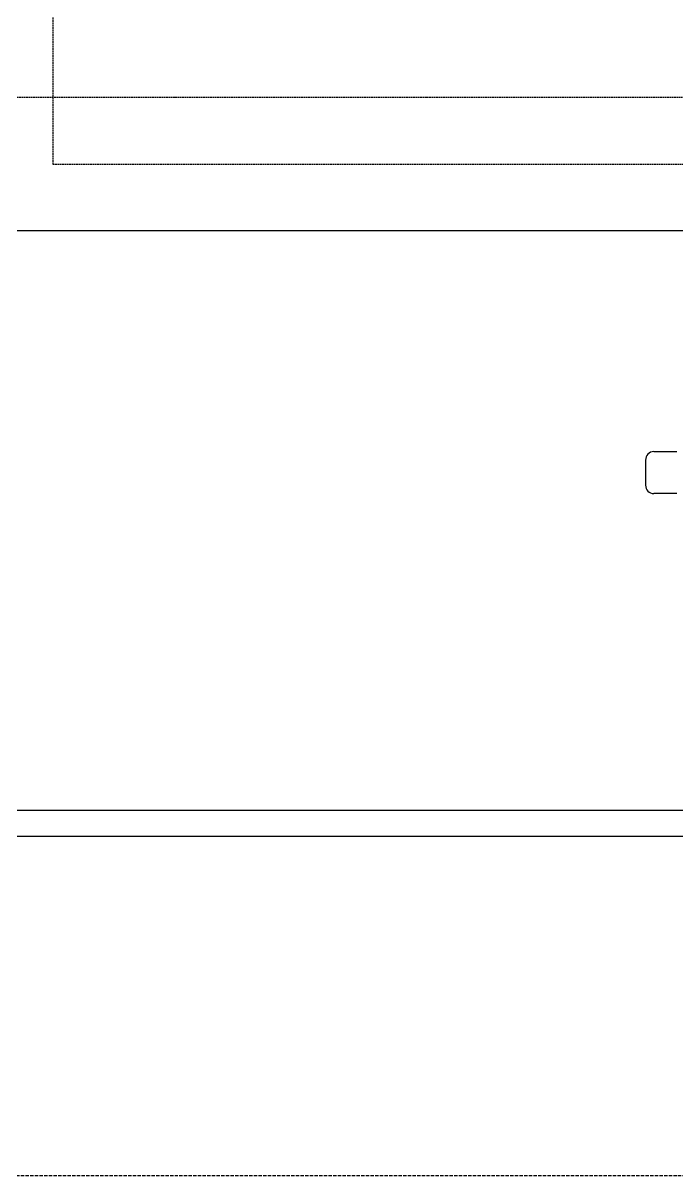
# Model space of a CAD drawing. Extents: x -1899985 to 1774885, y 556286 to 2175695.
# Drawn here: x -1747455 to -1746473, y 576187 to 577919 of the extents above; entities that cross this region are included whole.
import ezdxf

# ---------------------------------------------------------------- set-up
doc = ezdxf.new("R2010")
doc.units = 0
doc.header["$LTSCALE"] = 10
doc.header["$MEASUREMENT"] = 0
for name, pattern in [('20剖面图$0$__DASH', [0.35, 0.25, -0.1]), ('20剖面图$0$DASH', [0.35, 0.25, -0.1]), ('20剖面图$0$DOTE', [2.42, 2, -0.2, 0.02, -0.2])]:
    doc.linetypes.add(name, pattern=pattern)
for name, color, linetype in [('20剖面图$0$A-AXIS-DOTE', 14, '20剖面图$0$DOTE'), ('20剖面图$0$A-LIN-V', 9, 'Continuous'), ('20剖面图$0$A-SFCE', 30, 'Continuous'), ('20剖面图$0$EWHS5T6M-3', 7, 'Continuous'), ('20剖面图$0$FHSGH10105-主梁-04', 7, 'Continuous'), ('20剖面图$0$FHSGH10105-主梁-06', 7, 'Continuous'), ('A-LIN-V', 9, 'Continuous')]:
    doc.layers.add(name, color=color, linetype=linetype)

# ---------------------------------------------------------------- blocks, each defined once
blk = doc.blocks.new('20剖面图$0$G$C2C10B007')
at = {"layer": '20剖面图$0$A-SFCE', "linetype": '20剖面图$0$DASH'}
for p, q in [((-3050, 300), (-3050, 0)), ((-3050, 0), (3050, 0))]:
    blk.add_line(p, q, dxfattribs=at)
blk = doc.blocks.new('20剖面图$0$G$C845E5159')
at = {"layer": '20剖面图$0$A-LIN-V'}
blk.add_blockref('20剖面图$0$G$C2C10B007', (8250, -1550), dxfattribs=at)
blk = doc.blocks.new('20剖面图$0$3243243')
at = {"color": 6, "linetype": '20剖面图$0$DASH'}
blk.add_line((1570255.4, 577182.5), (1562425.4, 577182.5), dxfattribs=at)
at = {"layer": '20剖面图$0$EWHS5T6M-3', "color": 4, "linetype": 'Continuous'}
for p, q in [((1567992.8, 576650.3), (1567958.2, 576650.3)), ((1567992.8, 576650.3), (1567958.2, 576650.3)), ((1567945.7, 576637.8), (1567945.7, 576600.1)), ((1567945.7, 576637.8), (1567945.7, 576600.1)), ((1567992.8, 576587.5), (1567958.2, 576587.5)), ((1567992.8, 576587.5), (1567958.2, 576587.5))]:
    blk.add_line(p, q, dxfattribs=at)
for centre, start, end in [((1567958.2, 576637.8), 90, 180), ((1567958.2, 576637.8), 90, 180), ((1567958.2, 576600.1), 180, 270), ((1567958.2, 576600.1), 180, 270)]:
    blk.add_arc(centre, 12.6, start, end, dxfattribs=at)
at = {"layer": '20剖面图$0$FHSGH10105-主梁-04', "color": 4, "linetype": 'Continuous'}
blk.add_line((1562470.6, 576982.5), (1570255.4, 576982.5), dxfattribs=at)
at = {"layer": '20剖面图$0$FHSGH10105-主梁-06', "color": 4, "linetype": 'Continuous'}
for p, q in [((1562724.4, 576111.8), (1570255.4, 576111.8)), ((1562731.1, 576072.5), (1570255.4, 576072.5))]:
    blk.add_line(p, q, dxfattribs=at)
blk = doc.blocks.new('20剖面图$0$b234swerwr')
at = {"layer": '20剖面图$0$A-LIN-V'}
blk.add_blockref('20剖面图$0$3243243', (-3140460.8, 0), dxfattribs=at)
blk = doc.blocks.new('20剖面图')
at = {"layer": '20剖面图$0$A-AXIS-DOTE', "linetype": '20剖面图$0$__DASH', "ltscale": 2}
blk.add_line((-1670110.4, 576187.3), (-1772486.1, 576187.3), dxfattribs=at)
at = {"layer": '20剖面图$0$A-LIN-V'}
for name, p in [('20剖面图$0$G$C845E5159', (-1752610.4, 579257.5)), ('20剖面图$0$b234swerwr', (-174005, 625))]:
    blk.add_blockref(name, p, dxfattribs=at)

msp = doc.modelspace()

# ---------------------------------------------------------------- block references
at = {"layer": 'A-LIN-V'}
msp.add_blockref('20剖面图', (0, 0), dxfattribs=at)

doc.saveas('drawing.dxf')
